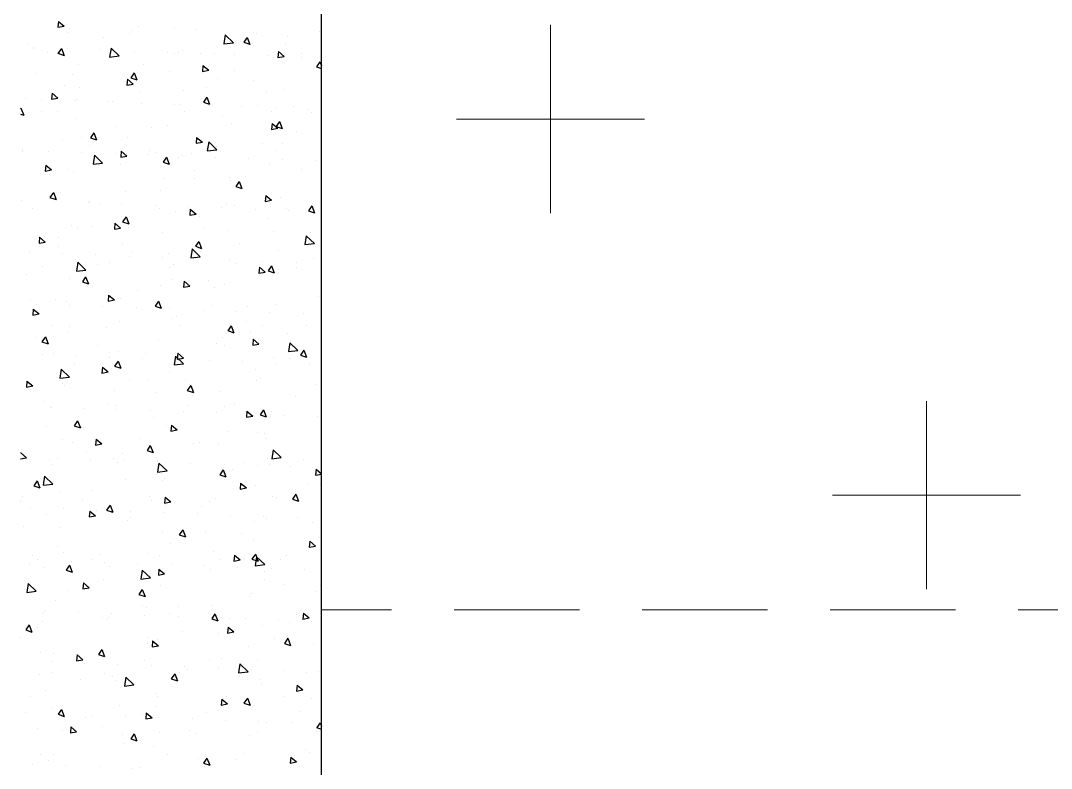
# Model space of a CAD drawing. Header units: millimetres. Extents: x 331487 to 517269, y 198509 to 399936.
# Drawn here: x 410100 to 411128, y 386696 to 387441 of the extents above; entities that cross this region are included whole.
import ezdxf

# ---------------------------------------------------------------- set-up
doc = ezdxf.new("R2010")
doc.units = ezdxf.units.MM
doc.header["$MEASUREMENT"] = 0
doc.linetypes.add('DASHED2', pattern=[0.375, 0.25, -0.125])
doc.layers.add('BEAM', color=1, linetype='Continuous', lineweight=5)
doc.layers.add('COLUMN', color=6, linetype='Continuous')

msp = doc.modelspace()

# ---------------------------------------------------------------- linework, layer by layer
at = {"layer": 'BEAM', "color": 253, "linetype": 'Continuous', "ltscale": 750}
for p, q in [((410628.6, 387249.5), (410628.6, 387437)), ((410534.8, 387343.2), (410722.3, 387343.2)), ((411003.6, 386874.5), (411003.6, 387062)), ((410909.8, 386968.2), (411097.3, 386968.2))]:
    msp.add_line(p, q, dxfattribs=at)
at = {"layer": 'BEAM', "linetype": 'DASHED2', "ltscale": 500}
msp.add_line((414595.1, 386854), (410400.1, 386854), dxfattribs=at)
at = {"layer": 'COLUMN'}
msp.add_line((410400.1, 386624), (410400.1, 389154), dxfattribs=at)
at = {"layer": 'COLUMN', "color": 2, "linetype": 'Continuous'}
for p, q in [((410137.8, 387440.6), (410137.3, 387434.7)), ((410137.3, 387434.7), (410143.5, 387435.8)), ((410137.8, 387440.6), (410143.6, 387435.8)), ((410148.7, 387433), (410148.7, 387433)), ((410211, 387431.4), (410211, 387431.4)), ((410217.7, 387435.9), (410217.7, 387435.9)), ((410253.9, 387434.6), (410253.9, 387434.6)), ((410275.3, 387432.7), (410275.3, 387432.7)), ((410146.5, 387429.8), (410146.5, 387429.8)), ((410183.3, 387424.3), (410183.3, 387424.3)), ((410208.3, 387428.9), (410208.3, 387428.9)), ((410304.3, 387427.1), (410302.9, 387418.2)), ((410304.3, 387427.1), (410312.4, 387419.3)), ((410326.1, 387424.6), (410322.7, 387419.7)), ((410326.1, 387424.6), (410328.8, 387417.6)), ((410335, 387428.6), (410335, 387428.6)), ((410366.1, 387425.5), (410366.1, 387425.5)), ((410398.3, 387430.4), (410398.3, 387430.4)), ((410106.9, 387417.4), (410106.9, 387417.4)), ((410112.7, 387413.7), (410112.7, 387413.7)), ((410113.4, 387414.6), (410113.4, 387414.6)), ((410140.8, 387413.6), (410137.4, 387408.6)), ((410140.8, 387413.6), (410143.5, 387406.6)), ((410146.7, 387413.4), (410146.7, 387413.4)), ((410180, 387412.2), (410180, 387412.2)), ((410190.3, 387413.8), (410188.9, 387405)), ((410190.3, 387413.9), (410198.4, 387406.1)), ((410213.3, 387411), (410213.3, 387411)), ((410261.9, 387411.5), (410261.9, 387411.5)), ((410302.9, 387418.2), (410312.4, 387419.3)), ((410322.7, 387419.7), (410328.8, 387417.7)), ((410363.9, 387418.8), (410363.9, 387418.8)), ((410126.7, 387409.1), (410126.7, 387409.1)), ((410137.4, 387408.7), (410143.5, 387406.6)), ((410188.9, 387405), (410198.4, 387406.1)), ((410246.6, 387409.8), (410246.6, 387409.8)), ((410253.3, 387408.8), (410253.3, 387408.8)), ((410257.2, 387409.5), (410257.2, 387409.5)), ((410279.9, 387408.5), (410279.9, 387408.5)), ((410293.3, 387408.3), (410293.3, 387408.3)), ((410313.2, 387407.3), (410313.2, 387407.3)), ((410346.5, 387406.1), (410346.5, 387406.1)), ((410352.6, 387404.5), (410352.6, 387404.5)), ((410357.2, 387410.5), (410356.7, 387404.6)), ((410356.7, 387404.6), (410362.9, 387405.7)), ((410357.2, 387410.5), (410362.9, 387405.7)), ((410379.8, 387404.9), (410379.8, 387404.9)), ((410380, 387408.5), (410380, 387408.5)), ((410157.7, 387397.5), (410157.7, 387397.5)), ((410222.7, 387398), (410222.7, 387398)), ((410248.4, 387390.4), (410248.4, 387390.4)), ((410281.4, 387390.7), (410287.7, 387391.8)), ((410282, 387396.7), (410281.5, 387390.7)), ((410282, 387396.7), (410287.7, 387391.8)), ((410313, 387392), (410313, 387392)), ((410398.6, 387400.3), (410395.2, 387395.3)), ((410395.2, 387395.3), (410400.1, 387393.7)), ((410398.6, 387400.3), (410400.1, 387396.3)), ((410116, 387388.7), (410116, 387388.7)), ((410152.1, 387387.4), (410152.1, 387387.4)), ((410206.8, 387382.8), (410206.2, 387376.8)), ((410206.8, 387382.8), (410212.5, 387378)), ((410213.3, 387389.3), (410209.9, 387384.3)), ((410209.9, 387384.3), (410216, 387382.3)), ((410213.3, 387389.3), (410216, 387382.3)), ((410296.6, 387383.2), (410296.6, 387383.2)), ((410332.7, 387382), (410332.7, 387382)), ((410144.3, 387376.4), (410144.3, 387376.4)), ((410158.7, 387374.7), (410158.7, 387374.7)), ((410206.2, 387376.8), (410212.5, 387378)), ((410208.8, 387378), (410208.8, 387378)), ((410218.4, 387370.6), (410218.4, 387370.6)), ((410262.1, 387371.7), (410262.1, 387371.7)), ((410285.3, 387374.4), (410285.3, 387374.4)), ((410345, 387370.3), (410345, 387370.3)), ((410363.8, 387372.2), (410363.8, 387372.2)), ((410104.6, 387364), (410104.6, 387364)), ((410120.9, 387362.7), (410120.9, 387362.7)), ((410131.5, 387368.9), (410131, 387362.9)), ((410131, 387362.9), (410137.3, 387364.1)), ((410131.5, 387368.9), (410137.3, 387364.1)), ((410154.2, 387361.5), (410154.2, 387361.5)), ((410155.4, 387362.4), (410155.4, 387362.4)), ((410187.5, 387360.3), (410187.5, 387360.3)), ((410191.6, 387361.1), (410191.6, 387361.1)), ((410285.8, 387365), (410282.5, 387360)), ((410282.5, 387360), (410288.5, 387358)), ((410285.8, 387365), (410288.5, 387358)), ((410100.5, 387353.9), (410100.1, 387353.4)), ((410100.5, 387353.9), (410103.2, 387346.9)), ((410121, 387350.8), (410121, 387350.8)), ((410136.7, 387350.7), (410136.7, 387350.7)), ((410220.8, 387359), (410220.8, 387359)), ((410254.1, 387357.8), (410254.1, 387357.8)), ((410259.6, 387358.1), (410259.6, 387358.1)), ((410263.4, 387350.5), (410263.4, 387350.5)), ((410287.4, 387356.6), (410287.4, 387356.6)), ((410320.7, 387355.4), (410320.7, 387355.4)), ((410336, 387356.9), (410336, 387356.9)), ((410350.4, 387351.1), (410350.4, 387351.1)), ((410354, 387354.2), (410354, 387354.2)), ((410372.2, 387355.7), (410372.2, 387355.7)), ((410387.2, 387353), (410387.2, 387353)), ((410390, 387350.2), (410390, 387350.2)), ((410100.1, 387348), (410103.2, 387346.9)), ((410155.4, 387344.1), (410155.4, 387344.1)), ((410301.6, 387345.4), (410301.6, 387345.4)), ((410358.3, 387340.6), (410355, 387335.7)), ((410358.3, 387340.6), (410361, 387333.6)), ((410173, 387329.6), (410169.7, 387324.6)), ((410173, 387329.6), (410175.7, 387322.6)), ((410194.9, 387336.1), (410194.9, 387336.1)), ((410231, 387334.8), (410231, 387334.8)), ((410246.2, 387337.1), (410246.2, 387337.1)), ((410310.7, 387338.7), (410310.7, 387338.7)), ((410350.9, 387338.8), (410350.4, 387332.8)), ((410350.4, 387332.8), (410356.7, 387334)), ((410350.9, 387338.8), (410356.7, 387334)), ((410355, 387335.7), (410361, 387333.6)), ((410375.5, 387330.6), (410375.5, 387330.6)), ((410142, 387323), (410142, 387323)), ((410160.4, 387324.5), (410160.4, 387324.5)), ((410169.7, 387324.6), (410175.7, 387322.6)), ((410206.5, 387324.7), (410206.5, 387324.7)), ((410275.7, 387324.9), (410275.2, 387319)), ((410275.2, 387319), (410281.4, 387320.1)), ((410275.7, 387324.9), (410281.4, 387320.1)), ((410287.7, 387320.4), (410286.3, 387311.5)), ((410287.7, 387320.4), (410295.8, 387312.6)), ((410341, 387319.1), (410341, 387319.1)), ((410361.5, 387318.8), (410361.5, 387318.8)), ((410101.7, 387312.6), (410101.7, 387312.6)), ((410102.3, 387310.6), (410102.3, 387310.6)), ((410128, 387311.3), (410128, 387311.3)), ((410161.3, 387310.1), (410161.3, 387310.1)), ((410168.7, 387316.4), (410168.7, 387316.4)), ((410194.6, 387308.9), (410194.6, 387308.9)), ((410200.5, 387311.1), (410200, 387305.1)), ((410200.5, 387311.1), (410206.2, 387306.2)), ((410228.4, 387312.3), (410228.4, 387312.3)), ((410234.3, 387309.8), (410234.3, 387309.8)), ((410270.5, 387308.5), (410270.5, 387308.5)), ((410286.3, 387311.5), (410295.8, 387312.6)), ((410295.3, 387316.1), (410295.3, 387316.1)), ((410355, 387312), (410355, 387312)), ((410173.8, 387307.1), (410172.4, 387298.2)), ((410172.4, 387298.2), (410181.9, 387299.3)), ((410173.7, 387307.1), (410181.9, 387299.3)), ((410199.9, 387298.2), (410199.9, 387298.2)), ((410200, 387305.1), (410206.2, 387306.2)), ((410227.8, 387307.7), (410227.8, 387307.7)), ((410245.5, 387305.3), (410242.2, 387300.3)), ((410242.2, 387300.3), (410248.2, 387298.3)), ((410245.5, 387305.3), (410248.2, 387298.3)), ((410257.4, 387304.8), (410257.4, 387304.8)), ((410261.1, 387306.5), (410261.1, 387306.5)), ((410294.4, 387305.3), (410294.4, 387305.3)), ((410327.7, 387304), (410327.7, 387304)), ((410361, 387302.8), (410361, 387302.8)), ((410394.3, 387301.6), (410394.3, 387301.6)), ((410125.3, 387297.2), (410124.7, 387291.2)), ((410124.7, 387291.2), (410131, 387292.4)), ((410125.3, 387297.2), (410131, 387292.4)), ((410129.3, 387287.7), (410129.3, 387287.7)), ((410146.7, 387292.4), (410146.7, 387292.4)), ((410153.2, 387290.7), (410153.2, 387290.7)), ((410273.4, 387292.1), (410273.4, 387292.1)), ((410348.1, 387297.7), (410348.1, 387297.7)), ((410380.5, 387292.8), (410380.5, 387292.8)), ((410400, 387291.8), (410400, 387291.8)), ((410243.9, 387283.7), (410243.9, 387283.7)), ((410273.7, 387283.5), (410273.7, 387283.5)), ((410308.5, 387285.3), (410308.5, 387285.3)), ((410309.9, 387282.2), (410309.9, 387282.2)), ((410318.1, 387280.9), (410314.7, 387276)), ((410318.1, 387280.9), (410320.8, 387273.9)), ((410132.8, 387269.9), (410129.4, 387264.9)), ((410132.8, 387269.9), (410135.5, 387262.9)), ((410139.7, 387269.7), (410139.7, 387269.7)), ((410204.3, 387271.3), (410204.3, 387271.3)), ((410239.3, 387271.9), (410239.3, 387271.9)), ((410314.7, 387276), (410320.8, 387273.9)), ((410344.6, 387267.1), (410344.1, 387261.1)), ((410344.6, 387267.1), (410350.4, 387262.3)), ((410101.1, 387262), (410101.1, 387262)), ((410129.4, 387264.9), (410135.5, 387262.9)), ((410132.6, 387262.7), (410132.6, 387262.7)), ((410134.4, 387260.8), (410134.4, 387260.8)), ((410167.7, 387259.6), (410167.7, 387259.6)), ((410168.7, 387261.4), (410168.7, 387261.4)), ((410178.7, 387258.1), (410178.7, 387258.1)), ((410201, 387258.4), (410201, 387258.4)), ((410234.2, 387257.2), (410234.2, 387257.2)), ((410305.3, 387257.8), (410305.3, 387257.8)), ((410313.2, 387257.2), (410313.2, 387257.2)), ((410344.1, 387261.1), (410350.4, 387262.3)), ((410359.3, 387265.4), (410359.3, 387265.4)), ((410390.6, 387256.6), (410387.2, 387251.6)), ((410390.6, 387256.6), (410393.3, 387249.6)), ((410111.7, 387254.2), (410111.7, 387254.2)), ((410238.4, 387253.9), (410238.4, 387253.9)), ((410255.1, 387251.4), (410255.1, 387251.4)), ((410267.5, 387256), (410267.5, 387256)), ((410269.4, 387253.2), (410268.9, 387247.2)), ((410268.9, 387247.2), (410275.2, 387248.4)), ((410269.4, 387253.2), (410275.2, 387248.4)), ((410300.8, 387254.8), (410300.8, 387254.8)), ((410334.1, 387253.5), (410334.1, 387253.5)), ((410349.3, 387255.9), (410349.3, 387255.9)), ((410365, 387253.6), (410365, 387253.6)), ((410367.4, 387252.3), (410367.4, 387252.3)), ((410387.2, 387251.6), (410393.3, 387249.6)), ((410150.9, 387237.4), (410150.9, 387237.4)), ((410172, 387236.3), (410172, 387236.3)), ((410194.2, 387239.3), (410193.7, 387233.4)), ((410194.2, 387239.3), (410199.9, 387234.5)), ((410205.3, 387245.6), (410201.9, 387240.6)), ((410201.9, 387240.6), (410208, 387238.6)), ((410205.3, 387245.6), (410208, 387238.6)), ((410278.7, 387245.6), (410278.7, 387245.6)), ((410345.9, 387244.3), (410345.9, 387244.3)), ((410156.8, 387234.1), (410156.8, 387234.1)), ((410193.7, 387233.4), (410199.9, 387234.5)), ((410208.2, 387235.1), (410208.2, 387235.1)), ((410241.7, 387230.3), (410241.7, 387230.3)), ((410283.4, 387233.8), (410283.4, 387233.8)), ((410306.2, 387231.9), (410306.2, 387231.9)), ((410352.6, 387230.9), (410352.6, 387230.9)), ((410385.1, 387226.9), (410383.7, 387218)), ((410385.1, 387226.9), (410393.2, 387219.1)), ((410388.8, 387229.6), (410388.8, 387229.6)), ((410119, 387225.5), (410118.5, 387219.5)), ((410118.5, 387219.5), (410124.7, 387220.6)), ((410119, 387225.5), (410124.7, 387220.6)), ((410137.5, 387216.3), (410137.5, 387216.3)), ((410137.6, 387224.8), (410137.6, 387224.8)), ((410202, 387217.9), (410202, 387217.9)), ((410277.8, 387221.2), (410274.4, 387216.3)), ((410274.4, 387216.3), (410280.5, 387214.2)), ((410277.8, 387221.2), (410280.5, 387214.2)), ((410318.2, 387219.3), (410318.2, 387219.3)), ((410383.7, 387218), (410393.2, 387219.1)), ((410108.6, 387210.1), (410108.6, 387210.1)), ((410141.9, 387208.9), (410141.9, 387208.9)), ((410175.2, 387207.7), (410175.2, 387207.7)), ((410208.5, 387206.5), (410208.5, 387206.5)), ((410211.5, 387210), (410211.5, 387210)), ((410241.7, 387205.2), (410241.7, 387205.2)), ((410247.6, 387208.8), (410247.6, 387208.8)), ((410271.2, 387213.7), (410269.8, 387204.8)), ((410269.8, 387204.8), (410279.3, 387205.9)), ((410271.2, 387213.7), (410279.3, 387205.9)), ((410357, 387212), (410357, 387212)), ((410121.8, 387195.9), (410121.8, 387195.9)), ((410157.2, 387200.4), (410155.8, 387191.5)), ((410157.2, 387200.4), (410165.3, 387192.6)), ((410177, 387198.5), (410177, 387198.5)), ((410188.7, 387199.8), (410188.7, 387199.8)), ((410248.4, 387195.6), (410248.4, 387195.6)), ((410252.9, 387198), (410252.9, 387198)), ((410275, 387204), (410275, 387204)), ((410308.3, 387202.8), (410308.3, 387202.8)), ((410315.3, 387199.5), (410315.3, 387199.5)), ((410338.4, 387195.4), (410337.8, 387189.4)), ((410338.4, 387195.4), (410344.1, 387190.5)), ((410341.6, 387201.6), (410341.6, 387201.6)), ((410350.3, 387196.9), (410347, 387191.9)), ((410350.3, 387196.9), (410353, 387189.9)), ((410374.9, 387200.4), (410374.9, 387200.4)), ((410375, 387195.3), (410375, 387195.3)), ((410392.1, 387204.6), (410392.1, 387204.6)), ((410106.4, 387187.9), (410106.4, 387187.9)), ((410155.8, 387191.5), (410165.3, 387192.6)), ((410165, 387185.9), (410161.7, 387180.9)), ((410165, 387185.9), (410167.7, 387178.9)), ((410337.8, 387189.4), (410344.1, 387190.5)), ((410343.6, 387190.9), (410343.6, 387190.9)), ((410347, 387191.9), (410353, 387189.9)), ((410357.6, 387193), (410357.6, 387193)), ((410148.7, 387184), (410148.7, 387184)), ((410161.7, 387180.9), (410167.7, 387178.9)), ((410166.8, 387175.8), (410166.8, 387175.8)), ((410239.4, 387176.9), (410239.4, 387176.9)), ((410250.9, 387183.7), (410250.9, 387183.7)), ((410263.1, 387181.5), (410262.6, 387175.5)), ((410262.6, 387175.5), (410268.9, 387176.7)), ((410263.1, 387181.5), (410268.9, 387176.7)), ((410287.1, 387182.5), (410287.1, 387182.5)), ((410293.4, 387175.5), (410293.4, 387175.5)), ((410303.9, 387178.5), (410303.9, 387178.5)), ((410187.9, 387167.6), (410187.4, 387161.6)), ((410187.9, 387167.6), (410193.7, 387162.8)), ((410199.8, 387164.5), (410199.8, 387164.5)), ((410216.5, 387172.2), (410216.5, 387172.2)), ((410397.1, 387166.7), (410397.1, 387166.7)), ((410109.7, 387162.9), (410109.7, 387162.9)), ((410115.6, 387158.8), (410115.6, 387158.8)), ((410135.2, 387162.9), (410135.2, 387162.9)), ((410145.9, 387161.6), (410145.9, 387161.6)), ((410148.9, 387157.6), (410148.9, 387157.6)), ((410182.2, 387156.3), (410182.2, 387156.3)), ((410187.4, 387161.6), (410193.7, 387162.8)), ((410215.5, 387155.1), (410215.5, 387155.1)), ((410237.5, 387161.6), (410234.2, 387156.6)), ((410234.2, 387156.6), (410240.2, 387154.6)), ((410237.5, 387161.6), (410240.2, 387154.6)), ((410248.8, 387153.9), (410248.8, 387153.9)), ((410290.3, 387157.4), (410290.3, 387157.4)), ((410326.5, 387156.2), (410326.5, 387156.2)), ((410354.8, 387158.6), (410354.8, 387158.6)), ((410112.7, 387153.7), (410112.2, 387147.8)), ((410112.2, 387147.8), (410118.4, 387148.9)), ((410112.7, 387153.7), (410118.5, 387148.9)), ((410250.6, 387144.6), (410250.6, 387144.6)), ((410255.9, 387145.9), (410255.9, 387145.9)), ((410282.1, 387152.7), (410282.1, 387152.7)), ((410315.4, 387151.5), (410315.4, 387151.5)), ((410348.7, 387150.3), (410348.7, 387150.3)), ((410381.9, 387149), (410381.9, 387149)), ((410131.8, 387137.6), (410131.8, 387137.6)), ((410149.2, 387136.6), (410149.2, 387136.6)), ((410185.3, 387135.3), (410185.3, 387135.3)), ((410198.7, 387141.4), (410198.7, 387141.4)), ((410258.4, 387137.3), (410258.4, 387137.3)), ((410310.1, 387137.2), (410306.7, 387132.2)), ((410310.1, 387137.2), (410312.7, 387130.2)), ((410325.4, 387141.1), (410325.4, 387141.1)), ((410341.3, 387137.5), (410341.3, 387137.5)), ((410385, 387137), (410385, 387137)), ((410114.7, 387125), (410114.7, 387125)), ((410124.8, 387126.2), (410121.4, 387121.2)), ((410124.8, 387126.2), (410127.5, 387119.2)), ((410146.4, 387130.6), (410146.4, 387130.6)), ((410237.2, 387123.5), (410237.2, 387123.5)), ((410301.7, 387125.1), (410301.7, 387125.1)), ((410306.7, 387132.3), (410312.7, 387130.2)), ((410329.8, 387131.1), (410329.8, 387131.1)), ((410332.1, 387123.6), (410331.6, 387117.7)), ((410332.1, 387123.6), (410337.8, 387118.8)), ((410365.9, 387129.8), (410365.9, 387129.8)), ((410121.4, 387121.2), (410127.5, 387119.2)), ((410176.8, 387117.5), (410176.8, 387117.5)), ((410295.3, 387119.6), (410295.3, 387119.6)), ((410303.4, 387117.2), (410303.4, 387117.2)), ((410331.6, 387117.7), (410337.8, 387118.8)), ((410368.6, 387120.2), (410367.2, 387111.3)), ((410368.6, 387120.2), (410376.7, 387112.4)), ((410382.6, 387112.9), (410379.2, 387107.9)), ((410382.6, 387112.9), (410385.3, 387105.9)), ((410122, 387108.3), (410122, 387108.3)), ((410133, 387109.5), (410133, 387109.5)), ((410155.3, 387107), (410155.3, 387107)), ((410188.6, 387110.3), (410188.6, 387110.3)), ((410188.6, 387105.8), (410188.6, 387105.8)), ((410197.5, 387111.1), (410197.5, 387111.1)), ((410221.9, 387104.6), (410221.9, 387104.6)), ((410224.8, 387109), (410224.8, 387109)), ((410254.6, 387106.9), (410253.2, 387098)), ((410254.6, 387106.9), (410262.7, 387099.1)), ((410255.2, 387103.4), (410255.2, 387103.4)), ((410256.9, 387109.8), (410256.3, 387103.8)), ((410256.3, 387103.8), (410262.6, 387104.9)), ((410256.9, 387109.8), (410262.6, 387104.9)), ((410352.5, 387105.2), (410352.5, 387105.2)), ((410367.2, 387111.3), (410376.7, 387112.4)), ((410369.2, 387104.8), (410369.2, 387104.8)), ((410379.2, 387107.9), (410385.3, 387105.9)), ((410140.6, 387093.7), (410139.3, 387084.8)), ((410140.6, 387093.7), (410148.8, 387085.9)), ((410154.2, 387098.7), (410154.2, 387098.7)), ((410181.7, 387095.9), (410181.1, 387089.9)), ((410181.7, 387095.9), (410187.4, 387091.1)), ((410197.3, 387101.9), (410193.9, 387096.9)), ((410193.9, 387096.9), (410200, 387094.9)), ((410197.3, 387101.9), (410200, 387094.9)), ((410253.2, 387098), (410262.7, 387099.1)), ((410288.5, 387102.2), (410288.5, 387102.2)), ((410321.8, 387101), (410321.8, 387101)), ((410334.8, 387093.2), (410334.8, 387093.2)), ((410355.1, 387099.7), (410355.1, 387099.7)), ((410388.3, 387098.5), (410388.3, 387098.5)), ((410106.4, 387082), (410105.9, 387076)), ((410106.4, 387082), (410112.2, 387077.2)), ((410139.3, 387084.8), (410148.8, 387085.9)), ((410181.1, 387089.9), (410187.4, 387091.1)), ((410208.7, 387083.1), (410208.7, 387083.1)), ((410228.1, 387084), (410228.1, 387084)), ((410248.3, 387091.2), (410248.3, 387091.2)), ((410264.2, 387082.7), (410264.2, 387082.7)), ((410335.4, 387082.8), (410335.4, 387082.8)), ((410339.1, 387084.2), (410339.1, 387084.2)), ((410105.9, 387076), (410112.2, 387077.2)), ((410141.8, 387079.3), (410141.8, 387079.3)), ((410144.2, 387077.2), (410144.2, 387077.2)), ((410193.6, 387072.4), (410193.6, 387072.4)), ((410269.8, 387077.5), (410266.4, 387072.6)), ((410266.4, 387072.6), (410272.5, 387070.5)), ((410268.4, 387079), (410268.4, 387079)), ((410269.8, 387077.5), (410272.5, 387070.5)), ((410299.4, 387071.8), (410299.4, 387071.8)), ((410395, 387078.7), (410395, 387078.7)), ((410123, 387061.9), (410123, 387061.9)), ((410234.9, 387070.1), (410234.9, 387070.1)), ((410374.2, 387066.9), (410374.2, 387066.9)), ((410129.5, 387056.3), (410129.5, 387056.3)), ((410130.7, 387056.1), (410130.7, 387056.1)), ((410162.8, 387055.1), (410162.8, 387055.1)), ((410186.8, 387059.2), (410186.8, 387059.2)), ((410195.3, 387057.7), (410195.3, 387057.7)), ((410196.1, 387053.9), (410196.1, 387053.9)), ((410229.4, 387052.7), (410229.4, 387052.7)), ((410262.7, 387051.5), (410262.7, 387051.5)), ((410267.5, 387057.7), (410267.5, 387057.7)), ((410303.6, 387056.4), (410303.6, 387056.4)), ((410313.4, 387058.9), (410313.4, 387058.9)), ((410325.8, 387051.9), (410325.3, 387045.9)), ((410325.8, 387051.9), (410331.6, 387047.1)), ((410342.3, 387053.2), (410339, 387048.2)), ((410342.3, 387053.2), (410345, 387046.2)), ((410350.3, 387051.9), (410350.3, 387051.9)), ((410157, 387042.2), (410153.7, 387037.2)), ((410157, 387042.2), (410159.7, 387035.2)), ((410233, 387046.1), (410233, 387046.1)), ((410296, 387050.2), (410296, 387050.2)), ((410325.3, 387045.9), (410331.6, 387047.1)), ((410329.3, 387049), (410329.3, 387049)), ((410339, 387048.2), (410345, 387046.2)), ((410362.6, 387047.8), (410362.6, 387047.8)), ((410395.8, 387046.6), (410395.8, 387046.6)), ((410126.3, 387036.8), (410126.3, 387036.8)), ((410153.7, 387037.2), (410159.7, 387035.2)), ((410162.5, 387035.6), (410162.5, 387035.6)), ((410246.1, 387037.8), (410246.1, 387037.8)), ((410250.6, 387038), (410250.1, 387032.1)), ((410250.1, 387032.1), (410256.3, 387033.2)), ((410250.6, 387038), (410256.3, 387033.2)), ((410306.9, 387031.4), (410306.9, 387031.4)), ((410336.8, 387030.8), (410336.8, 387030.8)), ((410141.9, 387023.8), (410141.9, 387023.8)), ((410151.8, 387021), (410151.8, 387021)), ((410175.4, 387024.2), (410174.9, 387018.2)), ((410175.4, 387024.2), (410181.1, 387019.3)), ((410218.8, 387024.8), (410218.8, 387024.8)), ((410278.4, 387020.7), (410278.4, 387020.7)), ((410343.1, 387030.1), (410343.1, 387030.1)), ((410345.4, 387024.5), (410345.4, 387024.5)), ((410100.2, 387010.3), (410100.1, 387010)), ((410100.2, 387010.3), (410105.9, 387005.5)), ((410165.8, 387010.5), (410165.8, 387010.5)), ((410174.8, 387018.2), (410181.1, 387019.3)), ((410229.5, 387017.8), (410226.2, 387012.9)), ((410226.2, 387012.9), (410232.2, 387010.8)), ((410229.5, 387017.8), (410232.2, 387010.8)), ((410232.7, 387016.8), (410232.7, 387016.8)), ((410272.5, 387019.8), (410272.5, 387019.8)), ((410297.2, 387018.4), (410297.2, 387018.4)), ((410352, 387013.5), (410350.6, 387004.6)), ((410352, 387013.5), (410360.1, 387005.7)), ((410100.1, 387004.4), (410105.9, 387005.5)), ((410103.3, 387006.2), (410103.3, 387006.2)), ((410128.5, 387002.7), (410128.5, 387002.7)), ((410136.6, 387005), (410136.6, 387005)), ((410169.9, 387003.8), (410169.9, 387003.8)), ((410193, 387004.4), (410193, 387004.4)), ((410196.8, 387000.8), (410196.8, 387000.8)), ((410201.9, 387009.3), (410201.9, 387009.3)), ((410203.1, 387002.5), (410203.1, 387002.5)), ((410236.4, 387001.3), (410236.4, 387001.3)), ((410238.1, 387000.2), (410236.7, 386991.3)), ((410238.1, 387000.2), (410246.2, 386992.4)), ((410269.7, 387000.1), (410269.7, 387000.1)), ((410323.4, 387000.5), (410323.4, 387000.5)), ((410346.4, 387005.1), (410346.4, 387005.1)), ((410350.6, 387004.6), (410360.1, 387005.7)), ((410382.5, 387003.8), (410382.5, 387003.8)), ((410131.3, 386999), (410131.3, 386999)), ((410236.7, 386991.3), (410246.2, 386992.4)), ((410302, 386993.5), (410298.7, 386988.5)), ((410302, 386993.5), (410304.7, 386986.5)), ((410303, 386998.9), (410303, 386998.9)), ((410311.9, 386993.5), (410311.9, 386993.5)), ((410336.3, 386997.7), (410336.3, 386997.7)), ((410348, 386998.5), (410348, 386998.5)), ((410369.6, 386996.5), (410369.6, 386996.5)), ((410394.8, 386994.1), (410394.2, 386988.1)), ((410394.8, 386994.1), (410400.1, 386989.5)), ((410116.8, 386982.5), (410113.4, 386977.5)), ((410116.8, 386982.5), (410119.4, 386975.5)), ((410124.1, 386987), (410122.7, 386978.1)), ((410122.7, 386978.1), (410132.2, 386979.2)), ((410124.1, 386987), (410132.2, 386979.2)), ((410205.2, 386984.2), (410205.2, 386984.2)), ((410241.4, 386982.9), (410241.4, 386982.9)), ((410243.8, 386984.5), (410243.8, 386984.5)), ((410298.7, 386988.5), (410304.7, 386986.5)), ((410319.5, 386980.2), (410319, 386974.2)), ((410319.5, 386980.2), (410325.3, 386975.4)), ((410394.2, 386988.1), (410400.1, 386989.2)), ((410113.4, 386977.5), (410119.4, 386975.5)), ((410139.6, 386970.5), (410139.6, 386970.5)), ((410170.8, 386972.7), (410170.8, 386972.7)), ((410319, 386974.2), (410325.3, 386975.4)), ((410334.6, 386977.4), (410334.6, 386977.4)), ((410374.6, 386969.2), (410371.2, 386964.2)), ((410374.6, 386969.2), (410377.2, 386962.2)), ((410385.8, 386978.7), (410385.8, 386978.7)), ((410399.1, 386979), (410399.1, 386979)), ((410100.2, 386962.1), (410100.2, 386962.1)), ((410102.1, 386966.8), (410102.1, 386966.8)), ((410161.8, 386962.6), (410161.8, 386962.6)), ((410228.8, 386966.5), (410228.8, 386966.5)), ((410230.4, 386963.4), (410230.4, 386963.4)), ((410244.3, 386966.3), (410243.8, 386960.3)), ((410243.8, 386960.3), (410250.1, 386961.5)), ((410244.3, 386966.3), (410250.1, 386961.5)), ((410288.4, 386962.3), (410288.4, 386962.3)), ((410294.9, 386965), (410294.9, 386965)), ((410351.4, 386967.2), (410351.4, 386967.2)), ((410355.4, 386966.2), (410355.4, 386966.2)), ((410371.2, 386964.2), (410377.2, 386962.2)), ((410109.7, 386955.7), (410109.7, 386955.7)), ((410126.2, 386949.4), (410126.2, 386949.4)), ((410143, 386954.5), (410143, 386954.5)), ((410169.1, 386952.4), (410168.6, 386946.5)), ((410169.1, 386952.4), (410174.8, 386947.6)), ((410176.3, 386953.2), (410176.3, 386953.2)), ((410189.3, 386958.2), (410185.9, 386953.2)), ((410185.9, 386953.2), (410192, 386951.2)), ((410189.3, 386958.2), (410192, 386951.2)), ((410190.7, 386951), (410190.7, 386951)), ((410209.5, 386952), (410209.5, 386952)), ((410242.8, 386950.8), (410242.8, 386950.8)), ((410244.7, 386957.9), (410244.7, 386957.9)), ((410276.1, 386949.6), (410276.1, 386949.6)), ((410280.8, 386956.6), (410280.8, 386956.6)), ((410309.4, 386948.4), (410309.4, 386948.4)), ((410168.6, 386946.5), (410174.8, 386947.6)), ((410206.8, 386942.5), (410206.8, 386942.5)), ((410210.2, 386946.3), (410210.2, 386946.3)), ((410333.4, 386942.2), (410333.4, 386942.2)), ((410342.7, 386947.2), (410342.7, 386947.2)), ((410345.8, 386945.1), (410345.8, 386945.1)), ((410376, 386946), (410376, 386946)), ((410390.8, 386940.9), (410390.8, 386940.9)), ((410103.5, 386937.1), (410103.5, 386937.1)), ((410139.6, 386935.8), (410139.6, 386935.8)), ((410241.6, 386931.1), (410241.6, 386931.1)), ((410261.8, 386933.8), (410258.4, 386928.8)), ((410258.4, 386928.8), (410264.5, 386926.8)), ((410261.8, 386933.8), (410264.5, 386926.8)), ((410284.1, 386931.6), (410284.1, 386931.6)), ((410320.2, 386930.3), (410320.2, 386930.3)), ((410249.6, 386920), (410249.6, 386920)), ((410332.3, 386924), (410332.3, 386924)), ((410388.5, 386922.3), (410388, 386916.4)), ((410388, 386916.4), (410394.2, 386917.5)), ((410388.5, 386922.3), (410394.2, 386917.5)), ((410396.9, 386925.6), (410396.9, 386925.6)), ((410112.1, 386908.5), (410112.1, 386908.5)), ((410137.4, 386917.1), (410137.4, 386917.1)), ((410142.9, 386910.8), (410142.9, 386910.8)), ((410179.1, 386909.5), (410179.1, 386909.5)), ((410228.1, 386910), (410228.1, 386910)), ((410238.8, 386908.2), (410238.8, 386908.2)), ((410292.7, 386911.6), (410292.7, 386911.6)), ((410313.3, 386908.5), (410312.7, 386902.5)), ((410313.3, 386908.5), (410319, 386903.6)), ((410334.3, 386909.5), (410330.9, 386904.5)), ((410334.3, 386909.5), (410337, 386902.5)), ((410365.4, 386907.9), (410365.4, 386907.9)), ((410108.5, 386899.2), (410108.5, 386899.2)), ((410117.2, 386903.7), (410117.2, 386903.7)), ((410149, 386898.5), (410145.7, 386893.5)), ((410149, 386898.5), (410151.7, 386891.5)), ((410150.5, 386902.5), (410150.5, 386902.5)), ((410171.8, 386904.3), (410171.8, 386904.3)), ((410183.8, 386901.3), (410183.8, 386901.3)), ((410188.5, 386897.6), (410188.5, 386897.6)), ((410217, 386900.1), (410217, 386900.1)), ((410250.3, 386898.9), (410250.3, 386898.9)), ((410283.6, 386897.7), (410283.6, 386897.7)), ((410298.4, 386904), (410298.4, 386904)), ((410312.7, 386902.5), (410319, 386903.6)), ((410323.5, 386905.3), (410323.5, 386905.3)), ((410330.9, 386904.5), (410337, 386902.5)), ((410335.5, 386906.7), (410334.1, 386897.8)), ((410334.1, 386897.8), (410343.6, 386899)), ((410335.5, 386906.7), (410343.6, 386899)), ((410359.7, 386904), (410359.7, 386904)), ((410124, 386896), (410124, 386896)), ((410145.7, 386893.5), (410151.7, 386891.5)), ((410221.5, 386893.5), (410220.1, 386884.6)), ((410221.5, 386893.5), (410229.6, 386885.7)), ((410238, 386894.6), (410237.5, 386888.6)), ((410237.5, 386888.6), (410243.8, 386889.8)), ((410238, 386894.6), (410243.8, 386889.8)), ((410289.1, 386893.7), (410289.1, 386893.7)), ((410316.9, 386896.4), (410316.9, 386896.4)), ((410343.5, 386891.7), (410343.5, 386891.7)), ((410350.2, 386895.2), (410350.2, 386895.2)), ((410383.5, 386894), (410383.5, 386894)), ((410107.5, 386880.2), (410106.2, 386871.3)), ((410107.5, 386880.2), (410115.7, 386872.4)), ((410162.8, 386880.7), (410162.3, 386874.7)), ((410162.8, 386880.7), (410168.6, 386875.9)), ((410182.4, 386884.5), (410182.4, 386884.5)), ((410216.8, 386884.2), (410216.8, 386884.2)), ((410218.5, 386883.2), (410218.5, 386883.2)), ((410220.1, 386884.6), (410229.6, 386885.7)), ((410239.3, 386877.7), (410239.3, 386877.7)), ((410343.4, 386883.9), (410343.4, 386883.9)), ((410363, 386879), (410363, 386879)), ((410399.1, 386877.7), (410399.1, 386877.7)), ((410106.2, 386871.3), (410115.7, 386872.4)), ((410147.9, 386872.9), (410147.9, 386872.9)), ((410162.3, 386874.7), (410168.6, 386875.9)), ((410221.5, 386874.1), (410218.2, 386869.2)), ((410218.2, 386869.2), (410224.2, 386867.1)), ((410221.5, 386874.1), (410224.2, 386867.1)), ((410328.5, 386867.4), (410328.5, 386867.4)), ((410330.1, 386870.6), (410330.1, 386870.6)), ((410394.6, 386872.2), (410394.6, 386872.2)), ((410135.1, 386863.7), (410135.1, 386863.7)), ((410221.8, 386858.2), (410221.8, 386858.2)), ((410225.9, 386856.6), (410225.9, 386856.6)), ((410258, 386856.9), (410258, 386856.9)), ((410290.4, 386858.2), (410290.4, 386858.2)), ((410122.2, 386850.1), (410122.2, 386850.1)), ((410124.2, 386852.4), (410124.2, 386852.4)), ((410157.5, 386851.2), (410157.5, 386851.2)), ((410181.8, 386846), (410181.8, 386846)), ((410187.4, 386846.6), (410187.4, 386846.6)), ((410190.8, 386850), (410190.8, 386850)), ((410224.1, 386848.7), (410224.1, 386848.7)), ((410248.8, 386849.8), (410248.8, 386849.8)), ((410257.4, 386847.5), (410257.4, 386847.5)), ((410294, 386849.8), (410290.7, 386844.8)), ((410290.7, 386846.3), (410290.7, 386846.3)), ((410294, 386849.8), (410296.7, 386842.8)), ((410308.4, 386845.7), (410308.4, 386845.7)), ((410375.4, 386849.5), (410375.4, 386849.5)), ((410382.2, 386850.6), (410381.7, 386844.6)), ((410381.7, 386844.6), (410387.9, 386845.8)), ((410382.2, 386850.6), (410388, 386845.8)), ((410108.7, 386838.8), (410105.4, 386833.8)), ((410108.7, 386838.8), (410111.4, 386831.8)), ((410116.8, 386836.1), (410116.8, 386836.1)), ((410121.7, 386842.6), (410121.7, 386842.6)), ((410186.2, 386844.2), (410186.2, 386844.2)), ((410290.7, 386844.8), (410296.7, 386842.8)), ((410307, 386836.7), (410306.5, 386830.7)), ((410307, 386836.7), (410312.7, 386831.9)), ((410324, 386845.1), (410324, 386845.1)), ((410341.2, 386838.3), (410341.2, 386838.3)), ((410357.2, 386843.9), (410357.2, 386843.9)), ((410368, 386841.1), (410368, 386841.1)), ((410390.5, 386842.7), (410390.5, 386842.7)), ((410100.2, 386826.2), (410100.2, 386826.2)), ((410105.4, 386833.8), (410111.4, 386831.8)), ((410226.8, 386825.9), (410226.8, 386825.9)), ((410261.3, 386831.9), (410261.3, 386831.9)), ((410297.4, 386830.6), (410297.4, 386830.6)), ((410306.5, 386830.8), (410312.7, 386831.9)), ((410353.5, 386825.6), (410353.5, 386825.6)), ((410366.6, 386825.5), (410363.2, 386820.5)), ((410366.6, 386825.5), (410369.2, 386818.5)), ((410226.8, 386820.3), (410226.8, 386820.3)), ((410231.8, 386822.9), (410231.2, 386816.9)), ((410231.2, 386816.9), (410237.5, 386818)), ((410231.8, 386822.9), (410237.5, 386818)), ((410237.1, 386824.3), (410237.1, 386824.3)), ((410327.8, 386817.2), (410327.8, 386817.2)), ((410363.2, 386820.5), (410369.2, 386818.5)), ((410392.3, 386818.9), (410392.3, 386818.9)), ((410120.1, 386811), (410120.1, 386811)), ((410132.9, 386810.3), (410132.9, 386810.3)), ((410156.6, 386809), (410156, 386803)), ((410156.2, 386809.7), (410156.2, 386809.7)), ((410156.6, 386809), (410162.3, 386804.2)), ((410181.3, 386814.4), (410177.9, 386809.5)), ((410177.9, 386809.5), (410183.9, 386807.4)), ((410181.3, 386814.4), (410183.9, 386807.4)), ((410288.2, 386804.8), (410288.2, 386804.8)), ((410300.7, 386805.5), (410300.7, 386805.5)), ((410336.8, 386804.3), (410336.8, 386804.3)), ((410130.6, 386801.9), (410130.6, 386801.9)), ((410156, 386803), (410162.3, 386804.2)), ((410163.9, 386800.7), (410163.9, 386800.7)), ((410197.2, 386799.5), (410197.2, 386799.5)), ((410223.6, 386803.2), (410223.6, 386803.2)), ((410230.5, 386798.2), (410230.5, 386798.2)), ((410263.8, 386797), (410263.8, 386797)), ((410266.2, 386794), (410266.2, 386794)), ((410297.1, 386795.8), (410297.1, 386795.8)), ((410318.9, 386800), (410317.5, 386791.1)), ((410318.9, 386800), (410327, 386792.2)), ((410330.4, 386794.6), (410330.4, 386794.6)), ((410119.4, 386789.2), (410119.4, 386789.2)), ((410132.2, 386791.8), (410132.2, 386791.8)), ((410159.5, 386784.7), (410159.5, 386784.7)), ((410184, 386790.8), (410184, 386790.8)), ((410191.8, 386787.7), (410191.8, 386787.7)), ((410205, 386786.8), (410203.6, 386777.9)), ((410205, 386786.8), (410213.1, 386779)), ((410253.8, 386790.1), (410250.4, 386785.1)), ((410250.4, 386785.1), (410256.5, 386783.1)), ((410253.8, 386790.1), (410256.5, 386783.1)), ((410258.8, 386791.5), (410258.8, 386791.5)), ((410317.5, 386791.1), (410327, 386792.2)), ((410318.5, 386787.4), (410318.5, 386787.4)), ((410339, 386784.9), (410339, 386784.9)), ((410363.6, 386793.4), (410363.6, 386793.4)), ((410385.4, 386791.2), (410385.4, 386791.2)), ((410396.9, 386792.2), (410396.9, 386792.2)), ((410195.7, 386783.4), (410195.7, 386783.4)), ((410203.6, 386777.9), (410213.1, 386779)), ((410340.1, 386779.2), (410340.1, 386779.2)), ((410375.9, 386778.9), (410375.4, 386772.9)), ((410375.4, 386772.9), (410381.7, 386774.1)), ((410375.9, 386778.9), (410381.7, 386774.1)), ((410376.3, 386778), (410376.3, 386778)), ((410110.2, 386767.9), (410110.2, 386767.9)), ((410125.1, 386773.1), (410125.1, 386773.1)), ((410234.8, 386770.9), (410234.8, 386770.9)), ((410236.8, 386767.6), (410236.8, 386767.6)), ((410300.7, 386765), (410300.2, 386759)), ((410300.7, 386765), (410306.5, 386760.2)), ((410305.7, 386767.7), (410305.7, 386767.7)), ((410326.3, 386765.8), (410322.9, 386760.8)), ((410325.6, 386763.9), (410325.6, 386763.9)), ((410326.3, 386765.8), (410329, 386758.8)), ((410363.5, 386767.3), (410363.5, 386767.3)), ((410390.1, 386765.5), (410390.1, 386765.5)), ((410130.6, 386756.9), (410130.6, 386756.9)), ((410141, 386754.7), (410137.6, 386749.8)), ((410141, 386754.7), (410143.7, 386747.7)), ((410199, 386758.4), (410199, 386758.4)), ((410235.1, 386757.1), (410235.1, 386757.1)), ((410300.2, 386759), (410306.5, 386760.2)), ((410322.9, 386760.8), (410329, 386758.8)), ((410379.6, 386752.9), (410379.6, 386752.9)), ((410104.8, 386751.2), (410104.8, 386751.2)), ((410137.6, 386749.8), (410143.7, 386747.7)), ((410138.1, 386749.9), (410138.1, 386749.9)), ((410164.5, 386746.8), (410164.5, 386746.8)), ((410171.4, 386748.7), (410171.4, 386748.7)), ((410204.7, 386747.5), (410204.7, 386747.5)), ((410221.4, 386749.9), (410221.4, 386749.9)), ((410225.5, 386751.1), (410225, 386745.1)), ((410225, 386745.1), (410231.2, 386746.3)), ((410225.5, 386751.1), (410231.2, 386746.3)), ((410238, 386746.3), (410238, 386746.3)), ((410271.3, 386745.1), (410271.3, 386745.1)), ((410285.9, 386751.5), (410285.9, 386751.5)), ((410304.6, 386743.9), (410304.6, 386743.9)), ((410337.9, 386742.7), (410337.9, 386742.7)), ((410117.2, 386735.8), (410117.2, 386735.8)), ((410142.2, 386733.5), (410142.2, 386733.5)), ((410149.7, 386731.3), (410156, 386732.4)), ((410150.3, 386737.2), (410149.8, 386731.3)), ((410150.3, 386737.2), (410156, 386732.4)), ((410181.7, 386737.4), (410181.7, 386737.4)), ((410268.8, 386733.2), (410268.8, 386733.2)), ((410345.1, 386741.4), (410345.1, 386741.4)), ((410371.1, 386741.4), (410371.1, 386741.4)), ((410395.4, 386736.5), (410400.1, 386734.9)), ((410395.4, 386732.9), (410395.4, 386732.9)), ((410398.8, 386741.4), (410395.5, 386736.5)), ((410398.8, 386741.4), (410400.1, 386738)), ((410201.8, 386729.4), (410201.8, 386729.4)), ((410213.5, 386730.4), (410210.2, 386725.4)), ((410210.2, 386725.4), (410216.2, 386723.4)), ((410213.5, 386730.4), (410216.2, 386723.4)), ((410238.4, 386732.1), (410238.4, 386732.1)), ((410274.6, 386730.8), (410274.6, 386730.8)), ((410328.5, 386729.1), (410328.5, 386729.1)), ((410336.7, 386731.6), (410336.7, 386731.6)), ((410204, 386720.5), (410204, 386720.5)), ((410232.6, 386717.6), (410232.6, 386717.6)), ((410384.6, 386715.1), (410384.6, 386715.1)), ((410387.8, 386712.1), (410387.8, 386712.1)), ((410120.2, 386709.5), (410120.2, 386709.5)), ((410128.4, 386703.5), (410128.4, 386703.5)), ((410133.4, 386710), (410133.4, 386710)), ((410246.8, 386709.2), (410246.8, 386709.2)), ((410277.8, 386705.8), (410277.8, 386705.8)), ((410286, 386706.1), (410282.7, 386701.1)), ((410286, 386706.1), (410288.7, 386699.1)), ((410314, 386704.5), (410314, 386704.5)), ((410323.3, 386710.5), (410323.3, 386710.5)), ((410369.7, 386707.1), (410369.1, 386701.2)), ((410369.1, 386701.2), (410375.4, 386702.3)), ((410369.7, 386707.1), (410375.4, 386702.3)), ((410373.5, 386708.9), (410373.5, 386708.9)), ((410111.9, 386699.8), (410111.9, 386699.8)), ((410145.2, 386698.6), (410145.2, 386698.6)), ((410178.4, 386697.4), (410178.4, 386697.4)), ((410211.7, 386696.2), (410211.7, 386696.2)), ((410219.1, 386696.5), (410219.1, 386696.5)), ((410282.7, 386701.1), (410288.7, 386699.1)), ((410283.7, 386698.1), (410283.7, 386698.1))]:
    msp.add_line(p, q, dxfattribs=at)

doc.saveas('drawing.dxf')
